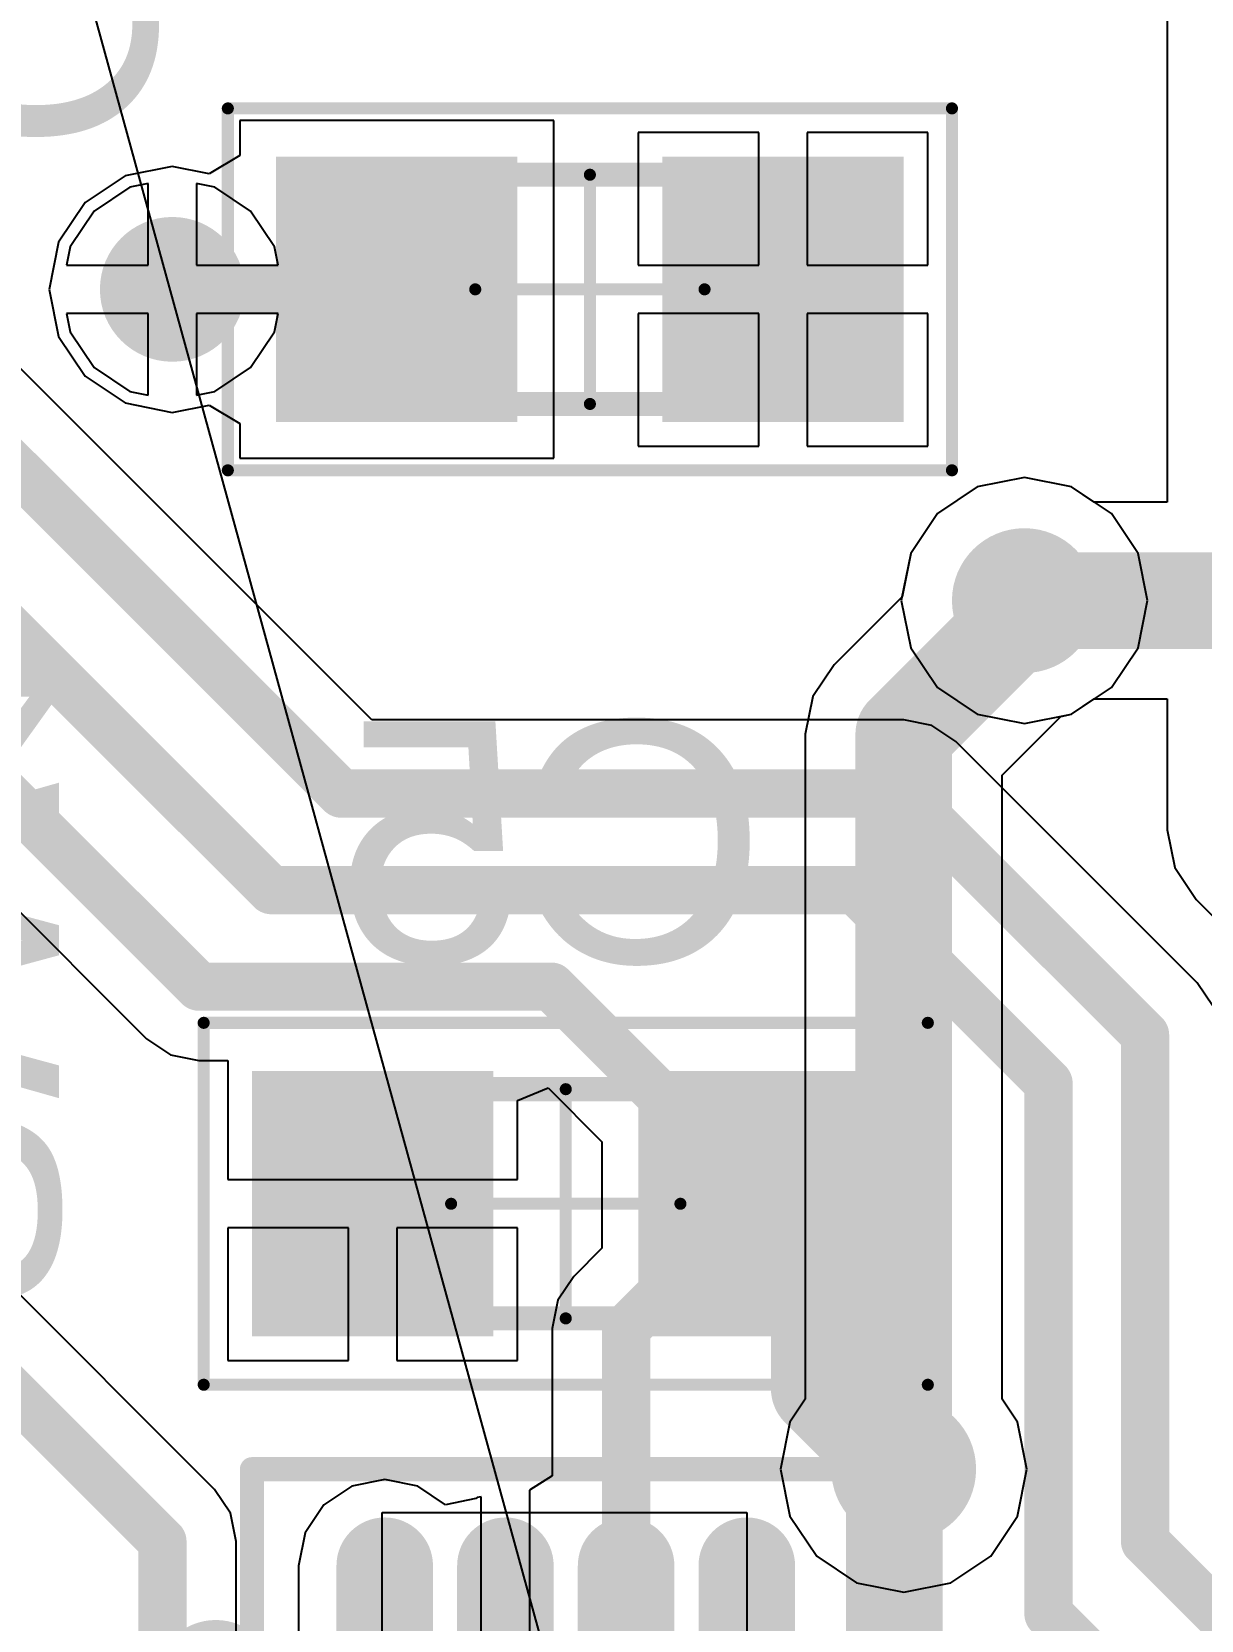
# Model space of a CAD drawing. Header units: inches. Extents: x -0.1 to 84.5, y -0.1 to 23.7.
# Drawn here: x 26.59 to 31.43, y 6.07 to 12.66 of the extents above; entities that cross this region are included whole.
import ezdxf

# ---------------------------------------------------------------- set-up
doc = ezdxf.new("R2010")
doc.units = ezdxf.units.IN
for name, color, linetype in [('Bottom 3D Body', 56, 'Continuous'), ('Bottom Assembly', 56, 'Continuous'), ('Bottom Courtyard', 56, 'Continuous'), ('Bottom Layer', 5, 'Continuous'), ('Bottom Overlay', 54, 'Continuous'), ('Bottom Paste', 16, 'Continuous'), ('Bottom Solder', 6, 'Continuous'), ('Top Layer', 1, 'Continuous'), ('Top Overlay', 2, 'Continuous'), ('Via Holes', 16, 'Continuous')]:
    doc.layers.add(name, color=color, linetype=linetype)
doc.styles.add('Arial', font='', dxfattribs={"height": 0.2})
doc.styles.get('Arial').set_extended_font_data('Arial')

# ---------------------------------------------------------------- blocks, each defined once
blk = doc.blocks.new('CAPC0603_1608_55_N_B_78')
at = {"layer": 'Bottom Layer'}
for points in [[(-0.35, 0.5), (-0.35, -0.5), (-1.25, -0.5), (-1.25, 0.5)], [(1.25, 0.5), (1.25, -0.5), (0.35, -0.5), (0.35, 0.5)]]:
    blk.add_hatch(color=5, dxfattribs=at).paths.add_polyline_path(points)
at = {"layer": 'Bottom Paste'}
for points in [[(-0.35, 0.5), (-0.35, -0.5), (-1.25, -0.5), (-1.25, 0.5)], [(1.25, 0.5), (1.25, -0.5), (0.35, -0.5), (0.35, 0.5)]]:
    blk.add_hatch(color=16, dxfattribs=at).paths.add_polyline_path(points)
at = {"layer": 'Bottom Solder'}
for points in [[(-0.3, 0.55), (-0.3, -0.55), (-1.3, -0.55), (-1.3, 0.55)], [(1.3, 0.55), (1.3, -0.55), (0.3, -0.55), (0.3, 0.55)]]:
    blk.add_hatch(color=6, dxfattribs=at).paths.add_polyline_path(points)
at = {"layer": 'Bottom 3D Body'}
for points in [[(-0.875, 0.475, 0.1, 0.1, 0), (0.875, 0.475, 0.1, 0.1, 0)], [(-0.875, -0.475, 0.1, 0.1, 0), (-0.875, 0.475, 0.1, 0.1, 0)], [(0.875, -0.475, 0.1, 0.1, 0), (0.875, 0.475, 0.1, 0.1, 0)], [(-0.875, -0.475, 0.1, 0.1, 0), (0.875, -0.475, 0.1, 0.1, 0)]]:
    blk.add_lwpolyline(points, format="xyseb", dxfattribs=at)
for points in [[(-0.9, 0.475, 0.05, 0.05, 1), (-0.85, 0.475, 0.05, 0.05, 1)], [(-0.9, 0.475, 0.05, 0.05, 1), (-0.85, 0.475, 0.05, 0.05, 1)], [(0.85, 0.475, 0.05, 0.05, 1), (0.9, 0.475, 0.05, 0.05, 1)], [(0.85, 0.475, 0.05, 0.05, 1), (0.9, 0.475, 0.05, 0.05, 1)], [(-0.9, -0.475, 0.05, 0.05, 1), (-0.85, -0.475, 0.05, 0.05, 1)], [(-0.9, -0.475, 0.05, 0.05, 1), (-0.85, -0.475, 0.05, 0.05, 1)], [(0.85, -0.475, 0.05, 0.05, 1), (0.9, -0.475, 0.05, 0.05, 1)], [(0.85, -0.475, 0.05, 0.05, 1), (0.9, -0.475, 0.05, 0.05, 1)]]:
    blk.add_lwpolyline(points, format="xyseb", close=True, dxfattribs=at)
at = {"layer": 'Bottom Courtyard'}
for points in [[(-1.5, 0.75, 0.05, 0.05, 0), (1.5, 0.75, 0.05, 0.05, 0)], [(-1.5, -0.75, 0.05, 0.05, 0), (-1.5, 0.75, 0.05, 0.05, 0)], [(1.5, -0.75, 0.05, 0.05, 0), (1.5, 0.75, 0.05, 0.05, 0)], [(0, -0.475, 0.05, 0.05, 0), (0, 0.475, 0.05, 0.05, 0)], [(-0.475, 0, 0.05, 0.05, 0), (0.475, 0, 0.05, 0.05, 0)], [(-1.5, -0.75, 0.05, 0.05, 0), (1.5, -0.75, 0.05, 0.05, 0)]]:
    blk.add_lwpolyline(points, format="xyseb", dxfattribs=at)
for points in [[(-1.5125, 0.75, 0.025, 0.025, 1), (-1.4875, 0.75, 0.025, 0.025, 1)], [(-1.5125, 0.75, 0.025, 0.025, 1), (-1.4875, 0.75, 0.025, 0.025, 1)], [(1.4875, 0.75, 0.025, 0.025, 1), (1.5125, 0.75, 0.025, 0.025, 1)], [(1.4875, 0.75, 0.025, 0.025, 1), (1.5125, 0.75, 0.025, 0.025, 1)], [(-0.0125, 0.475, 0.025, 0.025, 1), (0.0125, 0.475, 0.025, 0.025, 1)], [(-0.4875, 0, 0.025, 0.025, 1), (-0.4625, 0, 0.025, 0.025, 1)], [(0.4625, 0, 0.025, 0.025, 1), (0.4875, 0, 0.025, 0.025, 1)], [(-0.0125, -0.475, 0.025, 0.025, 1), (0.0125, -0.475, 0.025, 0.025, 1)], [(-1.5125, -0.75, 0.025, 0.025, 1), (-1.4875, -0.75, 0.025, 0.025, 1)], [(-1.5125, -0.75, 0.025, 0.025, 1), (-1.4875, -0.75, 0.025, 0.025, 1)], [(1.4875, -0.75, 0.025, 0.025, 1), (1.5125, -0.75, 0.025, 0.025, 1)], [(1.4875, -0.75, 0.025, 0.025, 1), (1.5125, -0.75, 0.025, 0.025, 1)]]:
    blk.add_lwpolyline(points, format="xyseb", close=True, dxfattribs=at)
blk = doc.blocks.new('CAPC0603_1608_55_N_B_84')
at = {"layer": 'Bottom Layer'}
for points in [[(-0.35, 0.5), (-0.35, -0.5), (-1.25, -0.5), (-1.25, 0.5)], [(1.25, 0.5), (1.25, -0.5), (0.35, -0.5), (0.35, 0.5)]]:
    blk.add_hatch(color=5, dxfattribs=at).paths.add_polyline_path(points)
at = {"layer": 'Bottom Paste'}
for points in [[(-0.35, 0.5), (-0.35, -0.5), (-1.25, -0.5), (-1.25, 0.5)], [(1.25, 0.5), (1.25, -0.5), (0.35, -0.5), (0.35, 0.5)]]:
    blk.add_hatch(color=16, dxfattribs=at).paths.add_polyline_path(points)
at = {"layer": 'Bottom Solder'}
for points in [[(-0.3, 0.55), (-0.3, -0.55), (-1.3, -0.55), (-1.3, 0.55)], [(1.3, 0.55), (1.3, -0.55), (0.3, -0.55), (0.3, 0.55)]]:
    blk.add_hatch(color=6, dxfattribs=at).paths.add_polyline_path(points)
at = {"layer": 'Bottom 3D Body'}
for points in [[(-0.875, 0.475, 0.1, 0.1, 0), (-0.875, -0.475, 0.1, 0.1, 0)], [(0.875, 0.475, 0.1, 0.1, 0), (-0.875, 0.475, 0.1, 0.1, 0)], [(0.875, 0.475, 0.1, 0.1, 0), (0.875, -0.475, 0.1, 0.1, 0)], [(0.875, -0.475, 0.1, 0.1, 0), (-0.875, -0.475, 0.1, 0.1, 0)]]:
    blk.add_lwpolyline(points, format="xyseb", dxfattribs=at)
for points in [[(-0.9, 0.475, 0.05, 0.05, 1), (-0.85, 0.475, 0.05, 0.05, 1)], [(-0.9, 0.475, 0.05, 0.05, 1), (-0.85, 0.475, 0.05, 0.05, 1)], [(0.85, 0.475, 0.05, 0.05, 1), (0.9, 0.475, 0.05, 0.05, 1)], [(0.85, 0.475, 0.05, 0.05, 1), (0.9, 0.475, 0.05, 0.05, 1)], [(-0.9, -0.475, 0.05, 0.05, 1), (-0.85, -0.475, 0.05, 0.05, 1)], [(-0.9, -0.475, 0.05, 0.05, 1), (-0.85, -0.475, 0.05, 0.05, 1)], [(0.85, -0.475, 0.05, 0.05, 1), (0.9, -0.475, 0.05, 0.05, 1)], [(0.85, -0.475, 0.05, 0.05, 1), (0.9, -0.475, 0.05, 0.05, 1)]]:
    blk.add_lwpolyline(points, format="xyseb", close=True, dxfattribs=at)
at = {"layer": 'Bottom Courtyard'}
for points in [[(-1.5, 0.75, 0.05, 0.05, 0), (-1.5, -0.75, 0.05, 0.05, 0)], [(1.5, 0.75, 0.05, 0.05, 0), (-1.5, 0.75, 0.05, 0.05, 0)], [(1.5, 0.75, 0.05, 0.05, 0), (1.5, -0.75, 0.05, 0.05, 0)], [(0, 0.475, 0.05, 0.05, 0), (0, -0.475, 0.05, 0.05, 0)], [(0.475, 0, 0.05, 0.05, 0), (-0.475, 0, 0.05, 0.05, 0)], [(1.5, -0.75, 0.05, 0.05, 0), (-1.5, -0.75, 0.05, 0.05, 0)]]:
    blk.add_lwpolyline(points, format="xyseb", dxfattribs=at)
for points in [[(-1.5125, 0.75, 0.025, 0.025, 1), (-1.4875, 0.75, 0.025, 0.025, 1)], [(-1.5125, 0.75, 0.025, 0.025, 1), (-1.4875, 0.75, 0.025, 0.025, 1)], [(1.4875, 0.75, 0.025, 0.025, 1), (1.5125, 0.75, 0.025, 0.025, 1)], [(1.4875, 0.75, 0.025, 0.025, 1), (1.5125, 0.75, 0.025, 0.025, 1)], [(-0.0125, 0.475, 0.025, 0.025, 1), (0.0125, 0.475, 0.025, 0.025, 1)], [(-0.4875, 0, 0.025, 0.025, 1), (-0.4625, 0, 0.025, 0.025, 1)], [(0.4625, 0, 0.025, 0.025, 1), (0.4875, 0, 0.025, 0.025, 1)], [(-0.0125, -0.475, 0.025, 0.025, 1), (0.0125, -0.475, 0.025, 0.025, 1)], [(-1.5125, -0.75, 0.025, 0.025, 1), (-1.4875, -0.75, 0.025, 0.025, 1)], [(-1.5125, -0.75, 0.025, 0.025, 1), (-1.4875, -0.75, 0.025, 0.025, 1)], [(1.4875, -0.75, 0.025, 0.025, 1), (1.5125, -0.75, 0.025, 0.025, 1)], [(1.4875, -0.75, 0.025, 0.025, 1), (1.5125, -0.75, 0.025, 0.025, 1)]]:
    blk.add_lwpolyline(points, format="xyseb", close=True, dxfattribs=at)
blk = doc.blocks.new('TSSOP50P310X90_8N_B_93')
at = {"layer": 'Bottom Layer'}
h = blk.add_hatch(color=5, dxfattribs=at)
edge = h.paths.add_edge_path()
edge.add_arc((-1.8, 0.75), 0.15, 90, 270)
edge.add_line((-1.8, 0.6), (-0.85, 0.6))
edge.add_arc((-0.85, 0.75), 0.15, 270, 450)
edge.add_line((-0.85, 0.9), (-1.8, 0.9))
h = blk.add_hatch(color=5, dxfattribs=at)
edge = h.paths.add_edge_path()
edge.add_arc((0.85, 0.75), 0.15, 90, 270)
edge.add_line((0.85, 0.6), (1.8, 0.6))
edge.add_arc((1.8, 0.75), 0.15, 270, 450)
edge.add_line((1.8, 0.9), (0.85, 0.9))
h = blk.add_hatch(color=5, dxfattribs=at)
edge = h.paths.add_edge_path()
edge.add_arc((-1.8, 0.25), 0.15, 90, 270)
edge.add_line((-1.8, 0.1), (-0.85, 0.1))
edge.add_arc((-0.85, 0.25), 0.15, 270, 450)
edge.add_line((-0.85, 0.4), (-1.8, 0.4))
h = blk.add_hatch(color=5, dxfattribs=at)
edge = h.paths.add_edge_path()
edge.add_arc((0.85, 0.25), 0.15, 90, 270)
edge.add_line((0.85, 0.1), (1.8, 0.1))
edge.add_arc((1.8, 0.25), 0.15, 270, 450)
edge.add_line((1.8, 0.4), (0.85, 0.4))
h = blk.add_hatch(color=5, dxfattribs=at)
edge = h.paths.add_edge_path()
edge.add_arc((-1.8, -0.25), 0.15, 90, 270)
edge.add_line((-1.8, -0.4), (-0.85, -0.4))
edge.add_arc((-0.85, -0.25), 0.15, 270, 450)
edge.add_line((-0.85, -0.1), (-1.8, -0.1))
h = blk.add_hatch(color=5, dxfattribs=at)
edge = h.paths.add_edge_path()
edge.add_arc((0.85, -0.25), 0.15, 90, 270)
edge.add_line((0.85, -0.4), (1.8, -0.4))
edge.add_arc((1.8, -0.25), 0.15, 270, 450)
edge.add_line((1.8, -0.1), (0.85, -0.1))
h = blk.add_hatch(color=5, dxfattribs=at)
edge = h.paths.add_edge_path()
edge.add_arc((-1.8, -0.75), 0.15, 90, 270)
edge.add_line((-1.8, -0.9), (-0.85, -0.9))
edge.add_arc((-0.85, -0.75), 0.15, 270, 450)
edge.add_line((-0.85, -0.6), (-1.8, -0.6))
h = blk.add_hatch(color=5, dxfattribs=at)
edge = h.paths.add_edge_path()
edge.add_arc((0.85, -0.75), 0.15, 90, 270)
edge.add_line((0.85, -0.9), (1.8, -0.9))
edge.add_arc((1.8, -0.75), 0.15, 270, 450)
edge.add_line((1.8, -0.6), (0.85, -0.6))
at = {"layer": 'Bottom Paste'}
h = blk.add_hatch(color=16, dxfattribs=at)
edge = h.paths.add_edge_path()
edge.add_arc((-1.8, 0.75), 0.15, 90, 270)
edge.add_line((-1.8, 0.6), (-0.85, 0.6))
edge.add_arc((-0.85, 0.75), 0.15, 270, 450)
edge.add_line((-0.85, 0.9), (-1.8, 0.9))
h = blk.add_hatch(color=16, dxfattribs=at)
edge = h.paths.add_edge_path()
edge.add_arc((0.85, 0.75), 0.15, 90, 270)
edge.add_line((0.85, 0.6), (1.8, 0.6))
edge.add_arc((1.8, 0.75), 0.15, 270, 450)
edge.add_line((1.8, 0.9), (0.85, 0.9))
h = blk.add_hatch(color=16, dxfattribs=at)
edge = h.paths.add_edge_path()
edge.add_arc((-1.8, 0.25), 0.15, 90, 270)
edge.add_line((-1.8, 0.1), (-0.85, 0.1))
edge.add_arc((-0.85, 0.25), 0.15, 270, 450)
edge.add_line((-0.85, 0.4), (-1.8, 0.4))
h = blk.add_hatch(color=16, dxfattribs=at)
edge = h.paths.add_edge_path()
edge.add_arc((0.85, 0.25), 0.15, 90, 270)
edge.add_line((0.85, 0.1), (1.8, 0.1))
edge.add_arc((1.8, 0.25), 0.15, 270, 450)
edge.add_line((1.8, 0.4), (0.85, 0.4))
h = blk.add_hatch(color=16, dxfattribs=at)
edge = h.paths.add_edge_path()
edge.add_arc((-1.8, -0.25), 0.15, 90, 270)
edge.add_line((-1.8, -0.4), (-0.85, -0.4))
edge.add_arc((-0.85, -0.25), 0.15, 270, 450)
edge.add_line((-0.85, -0.1), (-1.8, -0.1))
h = blk.add_hatch(color=16, dxfattribs=at)
edge = h.paths.add_edge_path()
edge.add_arc((0.85, -0.25), 0.15, 90, 270)
edge.add_line((0.85, -0.4), (1.8, -0.4))
edge.add_arc((1.8, -0.25), 0.15, 270, 450)
edge.add_line((1.8, -0.1), (0.85, -0.1))
h = blk.add_hatch(color=16, dxfattribs=at)
edge = h.paths.add_edge_path()
edge.add_arc((-1.8, -0.75), 0.15, 90, 270)
edge.add_line((-1.8, -0.9), (-0.85, -0.9))
edge.add_arc((-0.85, -0.75), 0.15, 270, 450)
edge.add_line((-0.85, -0.6), (-1.8, -0.6))
h = blk.add_hatch(color=16, dxfattribs=at)
edge = h.paths.add_edge_path()
edge.add_arc((0.85, -0.75), 0.15, 90, 270)
edge.add_line((0.85, -0.9), (1.8, -0.9))
edge.add_arc((1.8, -0.75), 0.15, 270, 450)
edge.add_line((1.8, -0.6), (0.85, -0.6))
at = {"layer": 'Bottom Solder'}
h = blk.add_hatch(color=6, dxfattribs=at)
edge = h.paths.add_edge_path()
edge.add_arc((-1.8, 0.75), 0.2, 90, 270)
edge.add_line((-1.8, 0.55), (-0.85, 0.55))
edge.add_arc((-0.85, 0.75), 0.2, 270, 450)
edge.add_line((-0.85, 0.95), (-1.8, 0.95))
h = blk.add_hatch(color=6, dxfattribs=at)
edge = h.paths.add_edge_path()
edge.add_arc((0.85, 0.75), 0.2, 90, 270)
edge.add_line((0.85, 0.55), (1.8, 0.55))
edge.add_arc((1.8, 0.75), 0.2, 270, 450)
edge.add_line((1.8, 0.95), (0.85, 0.95))
h = blk.add_hatch(color=6, dxfattribs=at)
edge = h.paths.add_edge_path()
edge.add_arc((-1.8, 0.25), 0.2, 90, 270)
edge.add_line((-1.8, 0.05), (-0.85, 0.05))
edge.add_arc((-0.85, 0.25), 0.2, 270, 450)
edge.add_line((-0.85, 0.45), (-1.8, 0.45))
h = blk.add_hatch(color=6, dxfattribs=at)
edge = h.paths.add_edge_path()
edge.add_arc((0.85, 0.25), 0.2, 90, 270)
edge.add_line((0.85, 0.05), (1.8, 0.05))
edge.add_arc((1.8, 0.25), 0.2, 270, 450)
edge.add_line((1.8, 0.45), (0.85, 0.45))
h = blk.add_hatch(color=6, dxfattribs=at)
edge = h.paths.add_edge_path()
edge.add_arc((-1.8, -0.25), 0.2, 90, 270)
edge.add_line((-1.8, -0.45), (-0.85, -0.45))
edge.add_arc((-0.85, -0.25), 0.2, 270, 450)
edge.add_line((-0.85, -0.05), (-1.8, -0.05))
h = blk.add_hatch(color=6, dxfattribs=at)
edge = h.paths.add_edge_path()
edge.add_arc((0.85, -0.25), 0.2, 90, 270)
edge.add_line((0.85, -0.45), (1.8, -0.45))
edge.add_arc((1.8, -0.25), 0.2, 270, 450)
edge.add_line((1.8, -0.05), (0.85, -0.05))
h = blk.add_hatch(color=6, dxfattribs=at)
edge = h.paths.add_edge_path()
edge.add_arc((-1.8, -0.75), 0.2, 90, 270)
edge.add_line((-1.8, -0.95), (-0.85, -0.95))
edge.add_arc((-0.85, -0.75), 0.2, 270, 450)
edge.add_line((-0.85, -0.55), (-1.8, -0.55))
h = blk.add_hatch(color=6, dxfattribs=at)
edge = h.paths.add_edge_path()
edge.add_arc((0.85, -0.75), 0.2, 90, 270)
edge.add_line((0.85, -0.95), (1.8, -0.95))
edge.add_arc((1.8, -0.75), 0.2, 270, 450)
edge.add_line((1.8, -0.55), (0.85, -0.55))
at = {"layer": 'Bottom Assembly'}
for points in [[(-1.2, -1.05, 0.1, 0.1, 0), (-1.2, 1.05, 0.1, 0.1, 0)], [(1.2, 1.05, 0.1, 0.1, 0), (-1.2, 1.05, 0.1, 0.1, 0)], [(1.2, -1.05, 0.1, 0.1, 0), (1.2, 1.05, 0.1, 0.1, 0)], [(-1.6, 0.64, 0.102, 0.102, 0), (-1.6, 0.86, 0.102, 0.102, 0)], [(-1.2, 0.86, 0.102, 0.102, 0), (-1.6, 0.86, 0.102, 0.102, 0)], [(1.6, 0.86, 0.102, 0.102, 0), (1.2, 0.86, 0.102, 0.102, 0)], [(1.6, 0.64, 0.102, 0.102, 0), (1.6, 0.86, 0.102, 0.102, 0)], [(-1.2, 0.64, 0.102, 0.102, 0), (-1.6, 0.64, 0.102, 0.102, 0)], [(1.6, 0.64, 0.102, 0.102, 0), (1.2, 0.64, 0.102, 0.102, 0)], [(-1.2, 0.36, 0.102, 0.102, 0), (-1.6, 0.36, 0.102, 0.102, 0)], [(-1.6, 0.14, 0.102, 0.102, 0), (-1.6, 0.36, 0.102, 0.102, 0)], [(1.6, 0.36, 0.102, 0.102, 0), (1.2, 0.36, 0.102, 0.102, 0)], [(1.6, 0.14, 0.102, 0.102, 0), (1.6, 0.36, 0.102, 0.102, 0)], [(-1.2, 0.14, 0.102, 0.102, 0), (-1.6, 0.14, 0.102, 0.102, 0)], [(1.6, 0.14, 0.102, 0.102, 0), (1.2, 0.14, 0.102, 0.102, 0)], [(-1.6, -0.36, 0.102, 0.102, 0), (-1.6, -0.14, 0.102, 0.102, 0)], [(-1.2, -0.14, 0.102, 0.102, 0), (-1.6, -0.14, 0.102, 0.102, 0)], [(1.6, -0.14, 0.102, 0.102, 0), (1.2, -0.14, 0.102, 0.102, 0)], [(1.6, -0.36, 0.102, 0.102, 0), (1.6, -0.14, 0.102, 0.102, 0)], [(-1.2, -0.36, 0.102, 0.102, 0), (-1.6, -0.36, 0.102, 0.102, 0)], [(1.6, -0.36, 0.102, 0.102, 0), (1.2, -0.36, 0.102, 0.102, 0)], [(-1.6, -0.86, 0.102, 0.102, 0), (-1.6, -0.64, 0.102, 0.102, 0)], [(-1.2, -0.64, 0.102, 0.102, 0), (-1.6, -0.64, 0.102, 0.102, 0)], [(1.6, -0.64, 0.102, 0.102, 0), (1.2, -0.64, 0.102, 0.102, 0)], [(1.6, -0.86, 0.102, 0.102, 0), (1.6, -0.64, 0.102, 0.102, 0)], [(-1.2, -0.86, 0.102, 0.102, 0), (-1.6, -0.86, 0.102, 0.102, 0)], [(1.6, -0.86, 0.102, 0.102, 0), (1.2, -0.86, 0.102, 0.102, 0)], [(1.2, -1.05, 0.1, 0.1, 0), (-1.2, -1.05, 0.1, 0.1, 0)]]:
    blk.add_lwpolyline(points, format="xyseb", dxfattribs=at)
for points in [[(-1.225, 1.05, 0.05, 0.05, 1), (-1.175, 1.05, 0.05, 0.05, 1)], [(-1.225, 1.05, 0.05, 0.05, 1), (-1.175, 1.05, 0.05, 0.05, 1)], [(1.175, 1.05, 0.05, 0.05, 1), (1.225, 1.05, 0.05, 0.05, 1)], [(1.175, 1.05, 0.05, 0.05, 1), (1.225, 1.05, 0.05, 0.05, 1)], [(-1.6255, 0.86, 0.051, 0.051, 1), (-1.5745, 0.86, 0.051, 0.051, 1)], [(-1.6255, 0.86, 0.051, 0.051, 1), (-1.5745, 0.86, 0.051, 0.051, 1)], [(-1.2255, 0.86, 0.051, 0.051, 1), (-1.1745, 0.86, 0.051, 0.051, 1)], [(1.1745, 0.86, 0.051, 0.051, 1), (1.2255, 0.86, 0.051, 0.051, 1)], [(1.5745, 0.86, 0.051, 0.051, 1), (1.6255, 0.86, 0.051, 0.051, 1)], [(1.5745, 0.86, 0.051, 0.051, 1), (1.6255, 0.86, 0.051, 0.051, 1)], [(-1.6255, 0.64, 0.051, 0.051, 1), (-1.5745, 0.64, 0.051, 0.051, 1)], [(-1.6255, 0.64, 0.051, 0.051, 1), (-1.5745, 0.64, 0.051, 0.051, 1)], [(-1.2255, 0.64, 0.051, 0.051, 1), (-1.1745, 0.64, 0.051, 0.051, 1)], [(1.1745, 0.64, 0.051, 0.051, 1), (1.2255, 0.64, 0.051, 0.051, 1)], [(1.5745, 0.64, 0.051, 0.051, 1), (1.6255, 0.64, 0.051, 0.051, 1)], [(1.5745, 0.64, 0.051, 0.051, 1), (1.6255, 0.64, 0.051, 0.051, 1)], [(-1.6255, 0.36, 0.051, 0.051, 1), (-1.5745, 0.36, 0.051, 0.051, 1)], [(-1.6255, 0.36, 0.051, 0.051, 1), (-1.5745, 0.36, 0.051, 0.051, 1)], [(-1.2255, 0.36, 0.051, 0.051, 1), (-1.1745, 0.36, 0.051, 0.051, 1)], [(1.1745, 0.36, 0.051, 0.051, 1), (1.2255, 0.36, 0.051, 0.051, 1)], [(1.5745, 0.36, 0.051, 0.051, 1), (1.6255, 0.36, 0.051, 0.051, 1)], [(1.5745, 0.36, 0.051, 0.051, 1), (1.6255, 0.36, 0.051, 0.051, 1)], [(-1.6255, 0.14, 0.051, 0.051, 1), (-1.5745, 0.14, 0.051, 0.051, 1)], [(-1.6255, 0.14, 0.051, 0.051, 1), (-1.5745, 0.14, 0.051, 0.051, 1)], [(-1.2255, 0.14, 0.051, 0.051, 1), (-1.1745, 0.14, 0.051, 0.051, 1)], [(1.1745, 0.14, 0.051, 0.051, 1), (1.2255, 0.14, 0.051, 0.051, 1)], [(1.5745, 0.14, 0.051, 0.051, 1), (1.6255, 0.14, 0.051, 0.051, 1)], [(1.5745, 0.14, 0.051, 0.051, 1), (1.6255, 0.14, 0.051, 0.051, 1)], [(-1.6255, -0.14, 0.051, 0.051, 1), (-1.5745, -0.14, 0.051, 0.051, 1)], [(-1.6255, -0.14, 0.051, 0.051, 1), (-1.5745, -0.14, 0.051, 0.051, 1)], [(-1.2255, -0.14, 0.051, 0.051, 1), (-1.1745, -0.14, 0.051, 0.051, 1)], [(1.1745, -0.14, 0.051, 0.051, 1), (1.2255, -0.14, 0.051, 0.051, 1)], [(1.5745, -0.14, 0.051, 0.051, 1), (1.6255, -0.14, 0.051, 0.051, 1)], [(1.5745, -0.14, 0.051, 0.051, 1), (1.6255, -0.14, 0.051, 0.051, 1)], [(-1.6255, -0.36, 0.051, 0.051, 1), (-1.5745, -0.36, 0.051, 0.051, 1)], [(-1.6255, -0.36, 0.051, 0.051, 1), (-1.5745, -0.36, 0.051, 0.051, 1)], [(-1.2255, -0.36, 0.051, 0.051, 1), (-1.1745, -0.36, 0.051, 0.051, 1)], [(1.1745, -0.36, 0.051, 0.051, 1), (1.2255, -0.36, 0.051, 0.051, 1)], [(1.5745, -0.36, 0.051, 0.051, 1), (1.6255, -0.36, 0.051, 0.051, 1)], [(1.5745, -0.36, 0.051, 0.051, 1), (1.6255, -0.36, 0.051, 0.051, 1)], [(-1.6255, -0.64, 0.051, 0.051, 1), (-1.5745, -0.64, 0.051, 0.051, 1)], [(-1.6255, -0.64, 0.051, 0.051, 1), (-1.5745, -0.64, 0.051, 0.051, 1)], [(-1.2255, -0.64, 0.051, 0.051, 1), (-1.1745, -0.64, 0.051, 0.051, 1)], [(1.1745, -0.64, 0.051, 0.051, 1), (1.2255, -0.64, 0.051, 0.051, 1)], [(1.5745, -0.64, 0.051, 0.051, 1), (1.6255, -0.64, 0.051, 0.051, 1)], [(1.5745, -0.64, 0.051, 0.051, 1), (1.6255, -0.64, 0.051, 0.051, 1)], [(-1.6255, -0.86, 0.051, 0.051, 1), (-1.5745, -0.86, 0.051, 0.051, 1)], [(-1.6255, -0.86, 0.051, 0.051, 1), (-1.5745, -0.86, 0.051, 0.051, 1)], [(-1.2255, -0.86, 0.051, 0.051, 1), (-1.1745, -0.86, 0.051, 0.051, 1)], [(1.1745, -0.86, 0.051, 0.051, 1), (1.2255, -0.86, 0.051, 0.051, 1)], [(1.5745, -0.86, 0.051, 0.051, 1), (1.6255, -0.86, 0.051, 0.051, 1)], [(1.5745, -0.86, 0.051, 0.051, 1), (1.6255, -0.86, 0.051, 0.051, 1)], [(-1.225, -1.05, 0.05, 0.05, 1), (-1.175, -1.05, 0.05, 0.05, 1)], [(-1.225, -1.05, 0.05, 0.05, 1), (-1.175, -1.05, 0.05, 0.05, 1)], [(1.175, -1.05, 0.05, 0.05, 1), (1.225, -1.05, 0.05, 0.05, 1)], [(1.175, -1.05, 0.05, 0.05, 1), (1.225, -1.05, 0.05, 0.05, 1)], [(-1.2, -1.45, 0.25, 0.25, 1), (-1.45, -1.45, 0.25, 0.25, 1)], [(-1.5125, -1.45, 0.125, 0.125, 1), (-1.3875, -1.45, 0.125, 0.125, 1)], [(-1.2625, -1.45, 0.125, 0.125, 1), (-1.1375, -1.45, 0.125, 0.125, 1)]]:
    blk.add_lwpolyline(points, format="xyseb", close=True, dxfattribs=at)
at = {"layer": 'Bottom Courtyard'}
for points in [[(2.2, 1.3, 0.1, 0.1, 0), (-2.2, 1.3, 0.1, 0.1, 0)], [(-2.2, -1.3, 0.1, 0.1, 0), (-2.2, 1.3, 0.1, 0.1, 0)], [(2.2, -1.3, 0.1, 0.1, 0), (2.2, 1.3, 0.1, 0.1, 0)], [(0, -0.5, 0.1, 0.1, 0), (0, 0.5, 0.1, 0.1, 0)], [(0.5, 0, 0.1, 0.1, 0), (-0.5, 0, 0.1, 0.1, 0)], [(2.2, -1.3, 0.1, 0.1, 0), (-2.2, -1.3, 0.1, 0.1, 0)]]:
    blk.add_lwpolyline(points, format="xyseb", dxfattribs=at)
for points in [[(-2.225, 1.3, 0.05, 0.05, 1), (-2.175, 1.3, 0.05, 0.05, 1)], [(-2.225, 1.3, 0.05, 0.05, 1), (-2.175, 1.3, 0.05, 0.05, 1)], [(2.175, 1.3, 0.05, 0.05, 1), (2.225, 1.3, 0.05, 0.05, 1)], [(2.175, 1.3, 0.05, 0.05, 1), (2.225, 1.3, 0.05, 0.05, 1)], [(-0.025, 0.5, 0.05, 0.05, 1), (0.025, 0.5, 0.05, 0.05, 1)], [(-0.525, 0, 0.05, 0.05, 1), (-0.475, 0, 0.05, 0.05, 1)], [(0.475, 0, 0.05, 0.05, 1), (0.525, 0, 0.05, 0.05, 1)], [(-0.025, -0.5, 0.05, 0.05, 1), (0.025, -0.5, 0.05, 0.05, 1)], [(-2.225, -1.3, 0.05, 0.05, 1), (-2.175, -1.3, 0.05, 0.05, 1)], [(-2.225, -1.3, 0.05, 0.05, 1), (-2.175, -1.3, 0.05, 0.05, 1)], [(2.175, -1.3, 0.05, 0.05, 1), (2.225, -1.3, 0.05, 0.05, 1)], [(2.175, -1.3, 0.05, 0.05, 1), (2.225, -1.3, 0.05, 0.05, 1)]]:
    blk.add_lwpolyline(points, format="xyseb", close=True, dxfattribs=at)
at = {"layer": 'Bottom Overlay'}
for points in [[(-0.3, -1.05, 0.2, 0.2, 0), (-0.3, 1.05, 0.2, 0.2, 0)], [(0.3, 1.05, 0.2, 0.2, 0), (-0.3, 1.05, 0.2, 0.2, 0)], [(0.3, -1.05, 0.2, 0.2, 0), (0.3, 1.05, 0.2, 0.2, 0)], [(0.3, -1.05, 0.2, 0.2, 0), (-0.3, -1.05, 0.2, 0.2, 0)]]:
    blk.add_lwpolyline(points, format="xyseb", dxfattribs=at)
for points in [[(-0.35, 1.05, 0.1, 0.1, 1), (-0.25, 1.05, 0.1, 0.1, 1)], [(-0.35, 1.05, 0.1, 0.1, 1), (-0.25, 1.05, 0.1, 0.1, 1)], [(0.25, 1.05, 0.1, 0.1, 1), (0.35, 1.05, 0.1, 0.1, 1)], [(0.25, 1.05, 0.1, 0.1, 1), (0.35, 1.05, 0.1, 0.1, 1)], [(-0.35, -1.05, 0.1, 0.1, 1), (-0.25, -1.05, 0.1, 0.1, 1)], [(-0.35, -1.05, 0.1, 0.1, 1), (-0.25, -1.05, 0.1, 0.1, 1)], [(0.25, -1.05, 0.1, 0.1, 1), (0.35, -1.05, 0.1, 0.1, 1)], [(0.25, -1.05, 0.1, 0.1, 1), (0.35, -1.05, 0.1, 0.1, 1)], [(-1.2, -1.45, 0.25, 0.25, 1), (-1.45, -1.45, 0.25, 0.25, 1)], [(-1.5125, -1.45, 0.125, 0.125, 1), (-1.3875, -1.45, 0.125, 0.125, 1)], [(-1.2625, -1.45, 0.125, 0.125, 1), (-1.1375, -1.45, 0.125, 0.125, 1)]]:
    blk.add_lwpolyline(points, format="xyseb", close=True, dxfattribs=at)
at = {"layer": 'Bottom Assembly', "style": 'Arial', "text_generation_flag": 2}
blk.add_text('U2', height=0.381, rotation=-90, dxfattribs=at).set_placement((-0.1276, -0.9123))

msp = doc.modelspace()

# ---------------------------------------------------------------- hatches: boundary and pattern name
at = {"layer": 'Bottom Layer'}
h = msp.add_hatch(color=5, dxfattribs=at)
edge = h.paths.add_edge_path()
edge.add_arc((27.17, 11.59), 0.3, 0, 360)
h = msp.add_hatch(color=5, dxfattribs=at)
edge = h.paths.add_edge_path()
edge.add_arc((30.7, 10.3), 0.3, 0, 360)
h = msp.add_hatch(color=5, dxfattribs=at)
edge = h.paths.add_edge_path()
edge.add_arc((30.2, 6.7), 0.3, 0, 360)
at = {"layer": 'Top Layer'}
h = msp.add_hatch(color=1, dxfattribs=at)
edge = h.paths.add_edge_path()
edge.add_arc((27.17, 11.59), 0.3, 0, 360)
h = msp.add_hatch(color=1, dxfattribs=at)
edge = h.paths.add_edge_path()
edge.add_arc((30.7, 10.3), 0.3, 0, 360)
h = msp.add_hatch(color=1, dxfattribs=at)
edge = h.paths.add_edge_path()
edge.add_arc((30.2, 6.7), 0.3, 0, 360)
at = {"layer": 'Via Holes'}
h = msp.add_hatch(color=7, dxfattribs=at)
edge = h.paths.add_edge_path()
edge.add_arc((27.17, 11.59), 0.15, 0, 360)
h = msp.add_hatch(color=7, dxfattribs=at)
edge = h.paths.add_edge_path()
edge.add_arc((30.7, 10.3), 0.15, 0, 360)
h = msp.add_hatch(color=7, dxfattribs=at)
edge = h.paths.add_edge_path()
edge.add_arc((30.2, 6.7), 0.15, 0, 360)

# ---------------------------------------------------------------- linework, layer by layer
at = {"layer": 'Bottom Layer'}
for p, q in [((31.2922, 15.1), (31.2922, 10.7078)), ((28.75, 12.29), (27.45, 12.29)), ((27.45, 12.29), (27.45, 12.1454)), ((28.75, 10.89), (28.75, 12.29)), ((29.6, 12.24), (29.1, 12.24)), ((29.1, 12.24), (29.1, 11.69)), ((29.6, 11.69), (29.6, 12.24)), ((30.3, 12.24), (29.8, 12.24)), ((29.8, 12.24), (29.8, 11.69)), ((30.3, 11.69), (30.3, 12.24)), ((27.45, 12.1454), (27.323, 12.0694)), ((26.9749, 12.061), (26.8095, 11.9505)), ((27.17, 12.0998), (26.9749, 12.061)), ((27.323, 12.0694), (27.17, 12.0998)), ((26.8095, 11.9505), (26.699, 11.7851)), ((26.699, 11.7851), (26.6602, 11.59)), ((29.1, 11.69), (29.6, 11.69)), ((29.8, 11.69), (30.3, 11.69)), ((26.6602, 11.59), (26.699, 11.3949)), ((29.6, 11.49), (29.1, 11.49)), ((29.1, 11.49), (29.1, 10.94)), ((29.6, 10.94), (29.6, 11.49)), ((30.3, 11.49), (29.8, 11.49)), ((29.8, 11.49), (29.8, 10.94)), ((30.3, 10.94), (30.3, 11.49)), ((26.699, 11.3949), (26.8095, 11.2295)), ((27.9967, 9.8059), (26.5059, 11.2967)), ((26.8095, 11.2295), (26.9749, 11.119)), ((26.9749, 11.119), (27.17, 11.0802)), ((27.17, 11.0802), (27.323, 11.1106)), ((27.323, 11.1106), (27.45, 11.0346)), ((27.45, 11.0346), (27.45, 10.89)), ((29.1, 10.94), (29.6, 10.94)), ((29.8, 10.94), (30.3, 10.94)), ((27.45, 10.89), (28.75, 10.89)), ((30.7, 10.8098), (30.5049, 10.771)), ((30.8951, 10.771), (30.7, 10.8098)), ((30.5049, 10.771), (30.3395, 10.6605)), ((30.9896, 10.7078), (30.8951, 10.771)), ((31.2922, 10.7078), (30.9896, 10.7078)), ((30.3395, 10.6605), (30.229, 10.4951)), ((30.229, 10.4951), (30.1902, 10.3)), ((25.0837, 10.4637), (27.0637, 8.4837)), ((30.1902, 10.3), (30.229, 10.1049)), ((30.229, 10.1049), (30.3395, 9.9395)), ((30.3395, 9.9395), (30.5049, 9.829)), ((30.8951, 9.829), (30.9896, 9.8922)), ((30.9896, 9.8922), (31.2922, 9.8922)), ((31.2922, 9.8922), (31.2922, 9.35)), ((30.5049, 9.829), (30.7, 9.7902)), ((30.7, 9.7902), (30.8951, 9.829)), ((30.2, 9.8059), (27.9967, 9.8059)), ((30.3171, 9.7826), (30.2, 9.8059)), ((30.2, 9.8059), (30.2, 9.8059)), ((30.4163, 9.7163), (30.3171, 9.7826)), ((31.4163, 8.7163), (30.4163, 9.7163)), ((31.2922, 9.35), (31.2922, 9.35)), ((31.2922, 9.35), (31.3232, 9.1939)), ((31.3232, 9.1939), (31.4116, 9.0616)), ((31.4116, 9.0616), (31.9, 8.5732)), ((31.4826, 8.6171), (31.4163, 8.7163)), ((27.0637, 8.4837), (27.0637, 8.4837)), ((27.0637, 8.4837), (27.1629, 8.4174)), ((27.1629, 8.4174), (27.28, 8.3941)), ((27.28, 8.3941), (27.28, 8.3941)), ((27.28, 8.3941), (27.4, 8.3941)), ((27.4, 8.3941), (27.4, 7.9)), ((28.6, 8.2278), (28.727, 8.2804)), ((28.727, 8.2804), (28.95, 8.0574)), ((28.6, 7.9), (28.6, 8.2278)), ((28.95, 8.0574), (28.95, 7.6154)), ((27.4, 7.9), (28, 7.9)), ((28, 7.9), (28.6, 7.9)), ((27.9, 7.7), (27.4, 7.7)), ((27.4, 7.7), (27.4, 7.15)), ((27.9, 7.15), (27.9, 7.7)), ((28.6, 7.7), (28.1, 7.7)), ((28.1, 7.7), (28.1, 7.15)), ((28.6, 7.15), (28.6, 7.7)), ((28.95, 7.6154), (28.8337, 7.4991)), ((28.8337, 7.4991), (28.7674, 7.3999)), ((28.7674, 7.3999), (28.7441, 7.2828)), ((28.7441, 7.2828), (28.7441, 7.2828)), ((28.7441, 7.2828), (28.7441, 6.6722)), ((27.4, 7.15), (27.9, 7.15)), ((28.1, 7.15), (28.6, 7.15)), ((28.05, 6.6569), (27.9134, 6.6297)), ((28.1866, 6.6297), (28.05, 6.6569)), ((28.7441, 6.6722), (28.65, 6.6132)), ((27.9134, 6.6297), (27.7977, 6.5523)), ((28.3023, 6.5523), (28.1866, 6.6297)), ((28.45, 6.586), (28.4329, 6.5826)), ((28.45, 5.825), (28.45, 6.586)), ((28.65, 6.6132), (28.65, 5.825)), ((27.7977, 6.5523), (27.7203, 6.4366)), ((28.4273, 6.5788), (28.3023, 6.5523)), ((28.4329, 6.5826), (28.4273, 6.5788)), ((27.7203, 6.4366), (27.6931, 6.3)), ((27.6931, 6.3), (27.6931, 5.35))]:
    msp.add_line(p, q, dxfattribs=at)
for points in [[(27.17, 11.59, 0.2, 0.2, 0), (28.1, 11.59, 0.2, 0.2, 0)], [(26.2, 11.17, 0.2, 0.2, 0), (27.87, 9.5, 0.2, 0.2, 0)], [(25.8, 10.88, 0.2, 0.2, 0), (27.58, 9.1, 0.2, 0.2, 0)], [(25.3, 10.68, 0.2, 0.2, 0), (27.28, 8.7, 0.2, 0.2, 0)], [(30.7, 10.3, 0.4, 0.4, 0), (31.7, 10.3, 0.4, 0.4, 0)], [(27.87, 9.5, 0.2, 0.2, 0), (30.2, 9.5, 0.2, 0.2, 0)], [(30.2, 9.5, 0.2, 0.2, 0), (31.2, 8.5, 0.2, 0.2, 0)], [(27.58, 9.1, 0.2, 0.2, 0), (30, 9.1, 0.2, 0.2, 0)], [(30, 9.1, 0.2, 0.2, 0), (30.8, 8.3, 0.2, 0.2, 0)], [(27.28, 8.7, 0.2, 0.2, 0), (28.74, 8.7, 0.2, 0.2, 0)], [(28.74, 8.7, 0.2, 0.2, 0), (29.24, 8.2, 0.2, 0.2, 0)], [(31.2, 6.4, 0.2, 0.2, 0), (31.2, 8.5, 0.2, 0.2, 0)], [(30.8, 6.1, 0.2, 0.2, 0), (30.8, 8.3, 0.2, 0.2, 0)], [(29.24, 8.2, 0.2, 0.2, 0), (29.25, 8.2, 0.2, 0.2, 0)], [(29.25, 8.2, 0.2, 0.2, 0), (29.6, 7.85, 0.2, 0.2, 0)], [(29.6, 7.75, 0.4, 0.4, 0), (29.85, 7.5, 0.4, 0.4, 0)], [(29.6, 7.8, 0.2, 0.2, 0), (29.6, 7.85, 0.2, 0.2, 0)], [(29.25, 7.4, 0.2, 0.2, 0), (29.6, 7.75, 0.2, 0.2, 0)], [(29.6, 7.75, 0.2, 0.2, 0), (29.6, 7.8, 0.2, 0.2, 0)], [(29.85, 7.0343, 0.4, 0.4, 0), (29.85, 7.5, 0.4, 0.4, 0)], [(29.05, 7.2828, 0.2, 0.2, 0), (29.1672, 7.4, 0.2, 0.2, 0)], [(29.1672, 7.4, 0.2, 0.2, 0), (29.25, 7.4, 0.2, 0.2, 0)], [(29.05, 5.825, 0.2, 0.2, 0), (29.05, 7.2828, 0.2, 0.2, 0)], [(29.85, 7.0343, 0.4, 0.4, 0), (30.1843, 6.7, 0.4, 0.4, 0)], [(30.1617, 5.8383, 0.4, 0.4, 0), (30.1617, 6.6617, 0.4, 0.4, 0)], [(31.2, 6.4, 0.2, 0.2, 0), (32.4, 5.2, 0.2, 0.2, 0)], [(30.8, 6.1, 0.2, 0.2, 0), (32.1, 4.8, 0.2, 0.2, 0)]]:
    msp.add_lwpolyline(points, format="xyseb", dxfattribs=at)
for points in [[(27.12, 11.59, 0.1, 0.1, 1), (27.22, 11.59, 0.1, 0.1, 1)], [(28.05, 11.59, 0.1, 0.1, 1), (28.15, 11.59, 0.1, 0.1, 1)], [(30.6, 10.3, 0.2, 0.2, 1), (30.8, 10.3, 0.2, 0.2, 1)], [(27.82, 9.5, 0.1, 0.1, 1), (27.92, 9.5, 0.1, 0.1, 1)], [(27.82, 9.5, 0.1, 0.1, 1), (27.92, 9.5, 0.1, 0.1, 1)], [(30.15, 9.5, 0.1, 0.1, 1), (30.25, 9.5, 0.1, 0.1, 1)], [(30.15, 9.5, 0.1, 0.1, 1), (30.25, 9.5, 0.1, 0.1, 1)], [(27.53, 9.1, 0.1, 0.1, 1), (27.63, 9.1, 0.1, 0.1, 1)], [(27.53, 9.1, 0.1, 0.1, 1), (27.63, 9.1, 0.1, 0.1, 1)], [(29.95, 9.1, 0.1, 0.1, 1), (30.05, 9.1, 0.1, 0.1, 1)], [(29.95, 9.1, 0.1, 0.1, 1), (30.05, 9.1, 0.1, 0.1, 1)], [(27.23, 8.7, 0.1, 0.1, 1), (27.33, 8.7, 0.1, 0.1, 1)], [(27.23, 8.7, 0.1, 0.1, 1), (27.33, 8.7, 0.1, 0.1, 1)], [(28.69, 8.7, 0.1, 0.1, 1), (28.79, 8.7, 0.1, 0.1, 1)], [(28.69, 8.7, 0.1, 0.1, 1), (28.79, 8.7, 0.1, 0.1, 1)], [(31.15, 8.5, 0.1, 0.1, 1), (31.25, 8.5, 0.1, 0.1, 1)], [(31.15, 8.5, 0.1, 0.1, 1), (31.25, 8.5, 0.1, 0.1, 1)], [(30.75, 8.3, 0.1, 0.1, 1), (30.85, 8.3, 0.1, 0.1, 1)], [(30.75, 8.3, 0.1, 0.1, 1), (30.85, 8.3, 0.1, 0.1, 1)], [(29.19, 8.2, 0.1, 0.1, 1), (29.29, 8.2, 0.1, 0.1, 1)], [(29.19, 8.2, 0.1, 0.1, 1), (29.29, 8.2, 0.1, 0.1, 1)], [(29.2, 8.2, 0.1, 0.1, 1), (29.3, 8.2, 0.1, 0.1, 1)], [(29.2, 8.2, 0.1, 0.1, 1), (29.3, 8.2, 0.1, 0.1, 1)], [(29.5, 7.75, 0.2, 0.2, 1), (29.7, 7.75, 0.2, 0.2, 1)], [(29.55, 7.85, 0.1, 0.1, 1), (29.65, 7.85, 0.1, 0.1, 1)], [(29.55, 7.85, 0.1, 0.1, 1), (29.65, 7.85, 0.1, 0.1, 1)], [(29.55, 7.8, 0.1, 0.1, 1), (29.65, 7.8, 0.1, 0.1, 1)], [(29.55, 7.8, 0.1, 0.1, 1), (29.65, 7.8, 0.1, 0.1, 1)], [(29.55, 7.75, 0.1, 0.1, 1), (29.65, 7.75, 0.1, 0.1, 1)], [(29.55, 7.75, 0.1, 0.1, 1), (29.65, 7.75, 0.1, 0.1, 1)], [(29.75, 7.5, 0.2, 0.2, 1), (29.95, 7.5, 0.2, 0.2, 1)], [(29.75, 7.5, 0.2, 0.2, 1), (29.95, 7.5, 0.2, 0.2, 1)], [(29.1172, 7.4, 0.1, 0.1, 1), (29.2172, 7.4, 0.1, 0.1, 1)], [(29.1172, 7.4, 0.1, 0.1, 1), (29.2172, 7.4, 0.1, 0.1, 1)], [(29.2, 7.4, 0.1, 0.1, 1), (29.3, 7.4, 0.1, 0.1, 1)], [(29.2, 7.4, 0.1, 0.1, 1), (29.3, 7.4, 0.1, 0.1, 1)], [(29, 7.2828, 0.1, 0.1, 1), (29.1, 7.2828, 0.1, 0.1, 1)], [(29, 7.2828, 0.1, 0.1, 1), (29.1, 7.2828, 0.1, 0.1, 1)], [(29.75, 7.0343, 0.2, 0.2, 1), (29.95, 7.0343, 0.2, 0.2, 1)], [(29.75, 7.0343, 0.2, 0.2, 1), (29.95, 7.0343, 0.2, 0.2, 1)], [(30.0617, 6.6617, 0.2, 0.2, 1), (30.2617, 6.6617, 0.2, 0.2, 1)], [(30.0843, 6.7, 0.2, 0.2, 1), (30.2843, 6.7, 0.2, 0.2, 1)], [(31.15, 6.4, 0.1, 0.1, 1), (31.25, 6.4, 0.1, 0.1, 1)], [(31.15, 6.4, 0.1, 0.1, 1), (31.25, 6.4, 0.1, 0.1, 1)], [(30.75, 6.1, 0.1, 0.1, 1), (30.85, 6.1, 0.1, 0.1, 1)], [(30.75, 6.1, 0.1, 0.1, 1), (30.85, 6.1, 0.1, 0.1, 1)]]:
    msp.add_lwpolyline(points, format="xyseb", close=True, dxfattribs=at)
at = {"layer": 'Bottom Solder'}
for p, q in [((28.04, 5.13), (28.04, 6.52)), ((28.04, 6.52), (29.55, 6.52)), ((29.55, 6.52), (29.55, 5.13))]:
    msp.add_line(p, q, dxfattribs=at)
at = {"layer": 'Top Layer'}
for p, q in [((26.9944, 12.0139), (26.8456, 11.9144)), ((27.07, 12.0289), (26.9944, 12.0139)), ((27.07, 11.69), (27.07, 12.0289)), ((27.3456, 12.0139), (27.27, 12.0289)), ((27.27, 12.0289), (27.27, 11.69)), ((27.4944, 11.9144), (27.3456, 12.0139)), ((26.8456, 11.9144), (26.7461, 11.7656)), ((27.5939, 11.7656), (27.4944, 11.9144)), ((26.7461, 11.7656), (26.7311, 11.69)), ((27.6089, 11.69), (27.5939, 11.7656)), ((26.7311, 11.69), (27.07, 11.69)), ((27.27, 11.69), (27.6089, 11.69)), ((27.07, 11.49), (26.7311, 11.49)), ((26.7311, 11.49), (26.7461, 11.4144)), ((27.07, 11.1511), (27.07, 11.49)), ((27.6089, 11.49), (27.27, 11.49)), ((27.27, 11.49), (27.27, 11.1511)), ((27.5939, 11.4144), (27.6089, 11.49)), ((26.7461, 11.4144), (26.8456, 11.2656)), ((27.4944, 11.2656), (27.5939, 11.4144)), ((26.8456, 11.2656), (26.9944, 11.1661)), ((27.3456, 11.1661), (27.4944, 11.2656)), ((26.9944, 11.1661), (27.07, 11.1511)), ((27.27, 11.1511), (27.3456, 11.1661)), ((30.7, 10.8098), (30.5049, 10.771)), ((30.8951, 10.771), (30.7, 10.8098)), ((30.5049, 10.771), (30.3395, 10.6605)), ((31.0605, 10.6605), (30.8951, 10.771)), ((30.3395, 10.6605), (30.229, 10.4951)), ((31.171, 10.4951), (31.0605, 10.6605)), ((30.229, 10.4951), (30.1934, 10.316)), ((31.2098, 10.3), (31.171, 10.4951)), ((30.1934, 10.316), (29.9116, 10.0343)), ((31.171, 10.1049), (31.2098, 10.3)), ((31.0605, 9.9395), (31.171, 10.1049)), ((29.9116, 10.0343), (29.8232, 9.902)), ((29.8232, 9.902), (29.7922, 9.7459)), ((30.8951, 9.829), (31.0605, 9.9395)), ((30.6078, 9.5769), (30.8512, 9.8203)), ((30.8512, 9.8203), (30.8951, 9.829)), ((29.7922, 9.7459), (29.7922, 9.7459)), ((29.7922, 9.7459), (29.7922, 6.9896)), ((30.6078, 6.9896), (30.6078, 9.5769)), ((27.3453, 6.6163), (26.1019, 7.8597)), ((29.7922, 6.9896), (29.729, 6.8951)), ((30.671, 6.8951), (30.6078, 6.9896)), ((29.729, 6.8951), (29.6902, 6.7)), ((30.7098, 6.7), (30.671, 6.8951)), ((29.6902, 6.7), (29.729, 6.5049)), ((30.671, 6.5049), (30.7098, 6.7)), ((27.4116, 6.5171), (27.3453, 6.6163)), ((27.3453, 6.6163), (27.3453, 6.6163)), ((27.4349, 6.4), (27.4116, 6.5171)), ((29.729, 6.5049), (29.8395, 6.3395)), ((30.5605, 6.3395), (30.671, 6.5049)), ((27.4349, 5.339), (27.4349, 6.4)), ((27.4349, 6.4), (27.4349, 6.4)), ((29.8395, 6.3395), (30.0049, 6.229)), ((30.3951, 6.229), (30.5605, 6.3395)), ((30.0049, 6.229), (30.2, 6.1902)), ((30.2, 6.1902), (30.3951, 6.229))]:
    msp.add_line(p, q, dxfattribs=at)
for points in [[(30.7, 10.2459, 0.4, 0.4, 0), (30.7, 10.3, 0.4, 0.4, 0)], [(30.2, 9.7459, 0.4, 0.4, 0), (30.7, 10.2459, 0.4, 0.4, 0)], [(30.2, 6.7, 0.4, 0.4, 0), (30.2, 9.7459, 0.4, 0.4, 0)], [(25.796, 7.733, 0.2, 0.2, 0), (27.129, 6.4, 0.2, 0.2, 0)], [(27.129, 4.794, 0.2, 0.2, 0), (27.129, 6.4, 0.2, 0.2, 0)]]:
    msp.add_lwpolyline(points, format="xyseb", dxfattribs=at)
for points in [[(30.6, 10.3, 0.2, 0.2, 1), (30.8, 10.3, 0.2, 0.2, 1)], [(30.6, 10.2459, 0.2, 0.2, 1), (30.8, 10.2459, 0.2, 0.2, 1)], [(30.6, 10.2459, 0.2, 0.2, 1), (30.8, 10.2459, 0.2, 0.2, 1)], [(30.1, 9.7459, 0.2, 0.2, 1), (30.3, 9.7459, 0.2, 0.2, 1)], [(30.1, 9.7459, 0.2, 0.2, 1), (30.3, 9.7459, 0.2, 0.2, 1)], [(30.1, 6.7, 0.2, 0.2, 1), (30.3, 6.7, 0.2, 0.2, 1)], [(27.079, 6.4, 0.1, 0.1, 1), (27.179, 6.4, 0.1, 0.1, 1)], [(27.079, 6.4, 0.1, 0.1, 1), (27.179, 6.4, 0.1, 0.1, 1)]]:
    msp.add_lwpolyline(points, format="xyseb", close=True, dxfattribs=at)
at = {"layer": 'Top Overlay'}
msp.add_line((24.5314, 21.1579), (29.9311, 1.5), dxfattribs=at)

# ---------------------------------------------------------------- block references
for name, p, rotation in [('CAPC0603_1608_55_N_B_84', (28.9, 11.59), 180), ('TSSOP50P310X90_8N_B_93', (28.8, 4.5), 270)]:
    msp.add_blockref(name, p, dxfattribs=dict(rotation=rotation))
msp.add_blockref('CAPC0603_1608_55_N_B_78', (28.8, 7.8))

# ---------------------------------------------------------------- texts
at = {"layer": 'Bottom Overlay', "style": 'Arial', "text_generation_flag": 2}
for s, p in [('C15', (26.1002, 12.1504)), ('SW1', (25.7, 7.3))]:
    msp.add_text(s, height=1, rotation=270, dxfattribs=at).set_placement(p)
msp.add_text('C5', height=1, dxfattribs=at).set_placement((29.6331, 8.8002))

doc.saveas('drawing.dxf')
